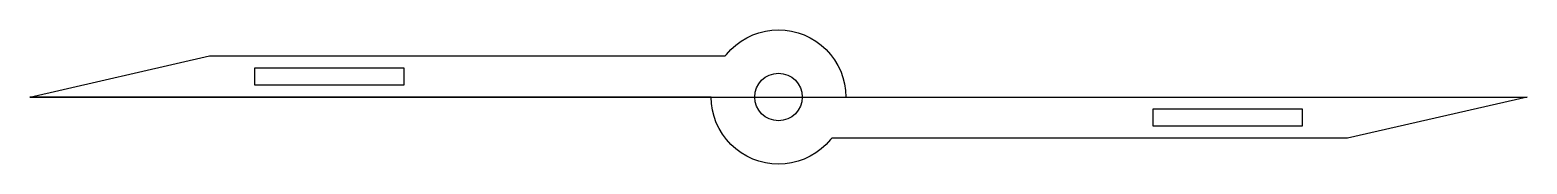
# Model space of a CAD drawing. Header units: millimetres. Extents: x -44 to 44, y -4 to 4.
import ezdxf

# ---------------------------------------------------------------- set-up
doc = ezdxf.new("R2010")
doc.units = ezdxf.units.MM
for name, color, linetype in [('CUT_INNER', 6, 'Continuous'), ('CUT_OUTER', 1, 'Continuous'), ('GUIDE', 3, 'Continuous')]:
    doc.layers.add(name, color=color, linetype=linetype)

msp = doc.modelspace()

# ---------------------------------------------------------------- linework, layer by layer
at = {"layer": 'CUT_INNER'}
for points in [[(-30.8, 0.71), (-22, 0.71), (-22, 1.71), (-30.8, 1.71)], [(22, -1.71), (30.8, -1.71), (30.8, -0.71), (22, -0.71)]]:
    msp.add_lwpolyline(points, close=True, dxfattribs=at)
msp.add_circle((0, 0), 1.4, dxfattribs=at)
at = {"layer": 'CUT_OUTER'}
msp.add_lwpolyline([(33.44, -2.42), (3.1295, -2.42), (3.0611, -2.5122), (2.8001, -2.8001), (2.5122, -3.0611), (2.2001, -3.2926), (1.8667, -3.4924), (1.5154, -3.6586), (1.1495, -3.7895), (0.7726, -3.8839), (0.3881, -3.9409), (0, -3.96), (-0.3881, -3.9409), (-0.7726, -3.8839), (-1.1495, -3.7895), (-1.5154, -3.6586), (-1.8667, -3.4924), (-2.2001, -3.2926), (-2.5122, -3.0611), (-2.8001, -2.8001), (-3.0611, -2.5122), (-3.2926, -2.2001), (-3.4924, -1.8667), (-3.6586, -1.5154), (-3.7895, -1.1495), (-3.8839, -0.7726), (-3.9409, -0.3881), (-3.96, 0), (-33.44, 0), (-44, 0), (-33.44, 2.42), (-3.1295, 2.42), (-3.0611, 2.5122), (-2.8001, 2.8001), (-2.5122, 3.0611), (-2.2001, 3.2926), (-1.8667, 3.4924), (-1.5154, 3.6586), (-1.1495, 3.7895), (-0.7726, 3.8839), (-0.3881, 3.9409), (0, 3.96), (0.3881, 3.9409), (0.7726, 3.8839), (1.1495, 3.7895), (1.5154, 3.6586), (1.8667, 3.4924), (2.2001, 3.2926), (2.5122, 3.0611), (2.8001, 2.8001), (3.0611, 2.5122), (3.2926, 2.2001), (3.4924, 1.8667), (3.6586, 1.5154), (3.7895, 1.1495), (3.8839, 0.7726), (3.9409, 0.3881), (3.96, 0), (44, 0)], close=True, dxfattribs=at)
at = {"layer": 'GUIDE'}
msp.add_lwpolyline([(-44, 0), (44, 0)], dxfattribs=at)

doc.saveas('drawing.dxf')
